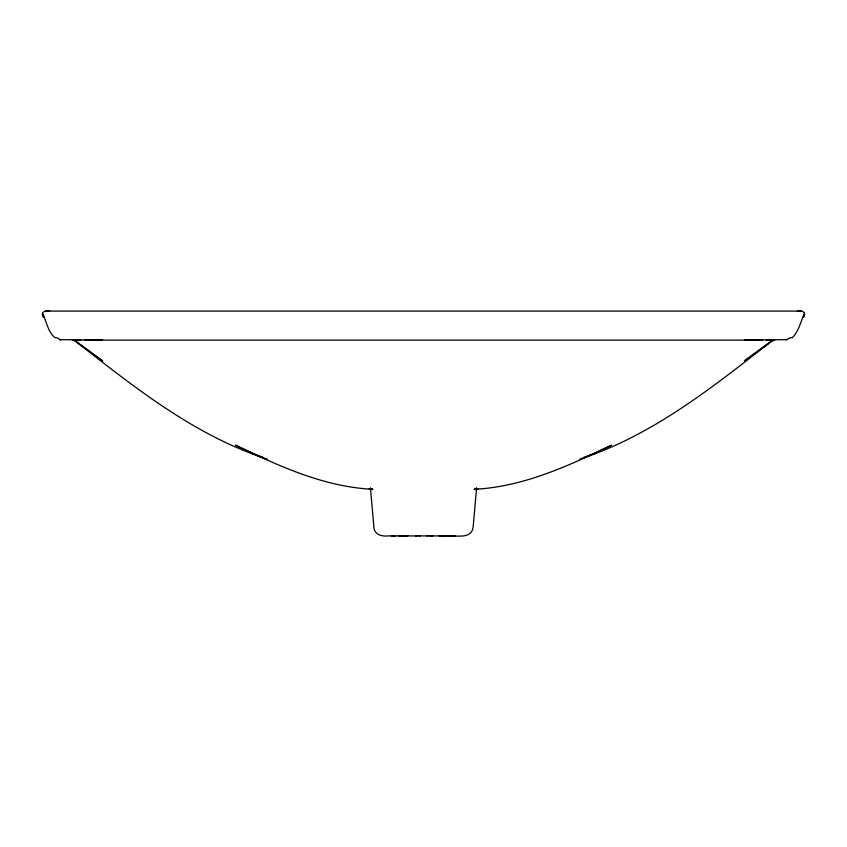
<?xml version="1.0" encoding="UTF-8"?>
<svg xmlns="http://www.w3.org/2000/svg" width="847" height="847" viewBox="0 0 847 847"><rect width="100%" height="100%" fill="white"/><g stroke="black" fill="none" stroke-linecap="round" stroke-linejoin="round"><path stroke-width="1.27" d="M475.442 489.502L476.48 487.893M584.917 457.613L611.576 445.173C568.104 466.072 523.001 486.94 474.024 489.312L477.899 488.687L474.807 489.577L476.565 488.327L473.092 527.448C471.25 539.465 456.289 535.293 448.137 535.918M589.438 455.527L594.287 453.621L583.519 457.518M579.75 459.116C652.412 435.633 712.634 387.111 772.019 340.886L774.624 340.102L773.279 340.102M744.492 340.102L786.672 339.636C784.693 341.309 790.706 336.428 792.157 337.752C798.53 331.982 801.146 320.78 804.523 312.829L802.458 311.294L794.179 311.082L47.601 311.082L44.542 311.294L42.477 312.829C46.066 320.632 48.215 332.712 55.182 337.762C56.442 336.555 62.329 341.341 60.328 339.636L102.508 340.102M798.774 311.241L801.198 311.082L797.376 311.251L801.124 311.093M391.399 535.918L395.327 535.918M426.92 535.918L455.453 535.918M439.159 535.918L446.877 535.918M451.673 535.918L453.187 535.918M73.721 340.102L72.376 340.102L75.065 340.854L102.646 360.896L75.065 340.854C134.334 387.195 194.619 435.612 267.25 459.116M75.754 340.102L80.867 340.102M84.372 340.102L762.628 340.102M766.133 340.102L771.246 340.102M417.179 535.918L387.937 535.918C381.965 536.67 374.353 534.595 373.919 527.437L370.488 488.391L372.193 489.577L369.112 488.677L372.976 489.312C323.999 486.94 278.896 466.072 235.424 445.173L262.083 457.613M419.191 535.918L427.809 535.918M398.863 535.918L403.733 535.918M403.977 535.918L407.841 535.918M415.528 535.918L420.08 535.918M429.821 535.918L432.923 535.918M45.876 311.093L49.645 311.262L45.844 311.082L48.226 311.241M263.481 457.518L252.713 453.621L257.562 455.527M370.52 487.893L371.558 489.502M804.65 314.226L803.496 317.159L804.65 314.226M804.396 314.671L803.327 317.138L804.396 314.671M771.935 340.854L744.354 360.896L772.019 340.886M42.604 314.671L43.673 317.138L42.604 314.671M43.504 317.159L42.35 314.226L43.504 317.159"/></g></svg>
